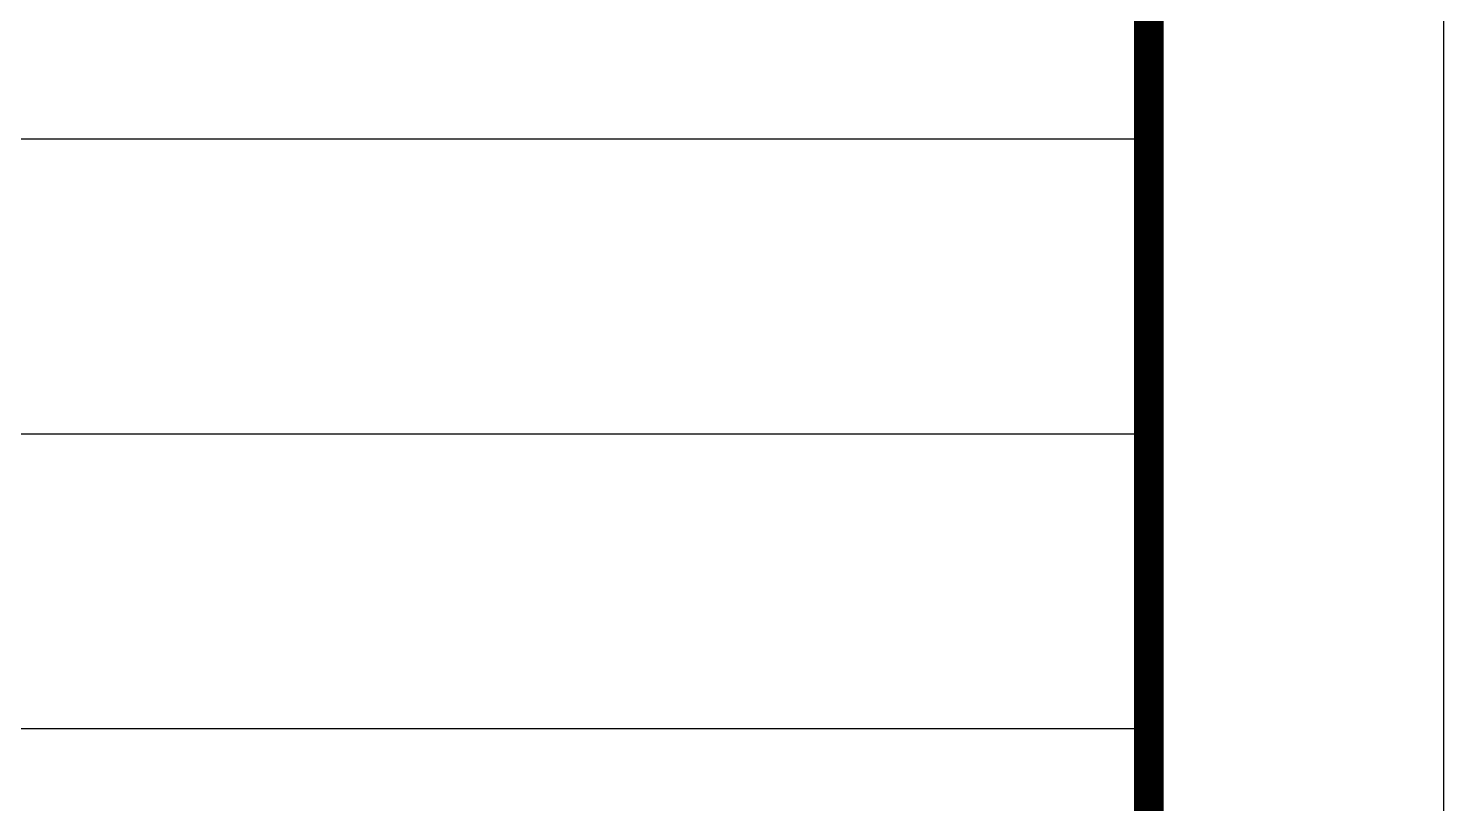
# Model space of a CAD drawing. Extents: x -446699 to 757189, y -606167 to -103070.
# Drawn here: x -299915 to -295115, y -426115 to -423484 of the extents above; entities that cross this region are included whole.
import ezdxf

# ---------------------------------------------------------------- set-up
doc = ezdxf.new("R2010")
doc.units = 0
doc.header["$LTSCALE"] = 1000
doc.header["$MEASUREMENT"] = 0
doc.layers.add('14', color=14, linetype='Continuous')
doc.layers.add('PUB_TITLE', color=4, linetype='Continuous')

# ---------------------------------------------------------------- blocks, each defined once
blk = doc.blocks.new('YHYHHRR')
at = {"layer": '14', "color": 14}
for p, q in [((256880.6, 475249.5), (266880.6, 475249.5)), ((256880.6, 474249.5), (266880.6, 474249.5)), ((256880.6, 473249.5), (266880.6, 473249.5))]:
    blk.add_line(p, q, dxfattribs=at)

msp = doc.modelspace()

# ---------------------------------------------------------------- linework, layer by layer
at = {"layer": 'PUB_TITLE'}
for points in [[(-354514.7, -439259.6), (-295114.7, -439259.6), (-295114.7, -397259.6), (-354514.7, -397259.6)], [(-320564.7, -438259.6), (-296114.9, -438259.6), (-296114.5, -398259.6), (-320564.7, -398259.6)]]:
    msp.add_lwpolyline(points, close=True, dxfattribs=at)
at = {"layer": 'PUB_TITLE', "const_width": 100}
msp.add_lwpolyline([(-352014.7, -438259.6), (-296114.7, -438259.6), (-296114.7, -398259.6), (-352014.7, -398259.6)], close=True, dxfattribs=at)

# ---------------------------------------------------------------- block references
msp.add_blockref('YHYHHRR', (-563000.3, -899109.1))

doc.saveas('drawing.dxf')
